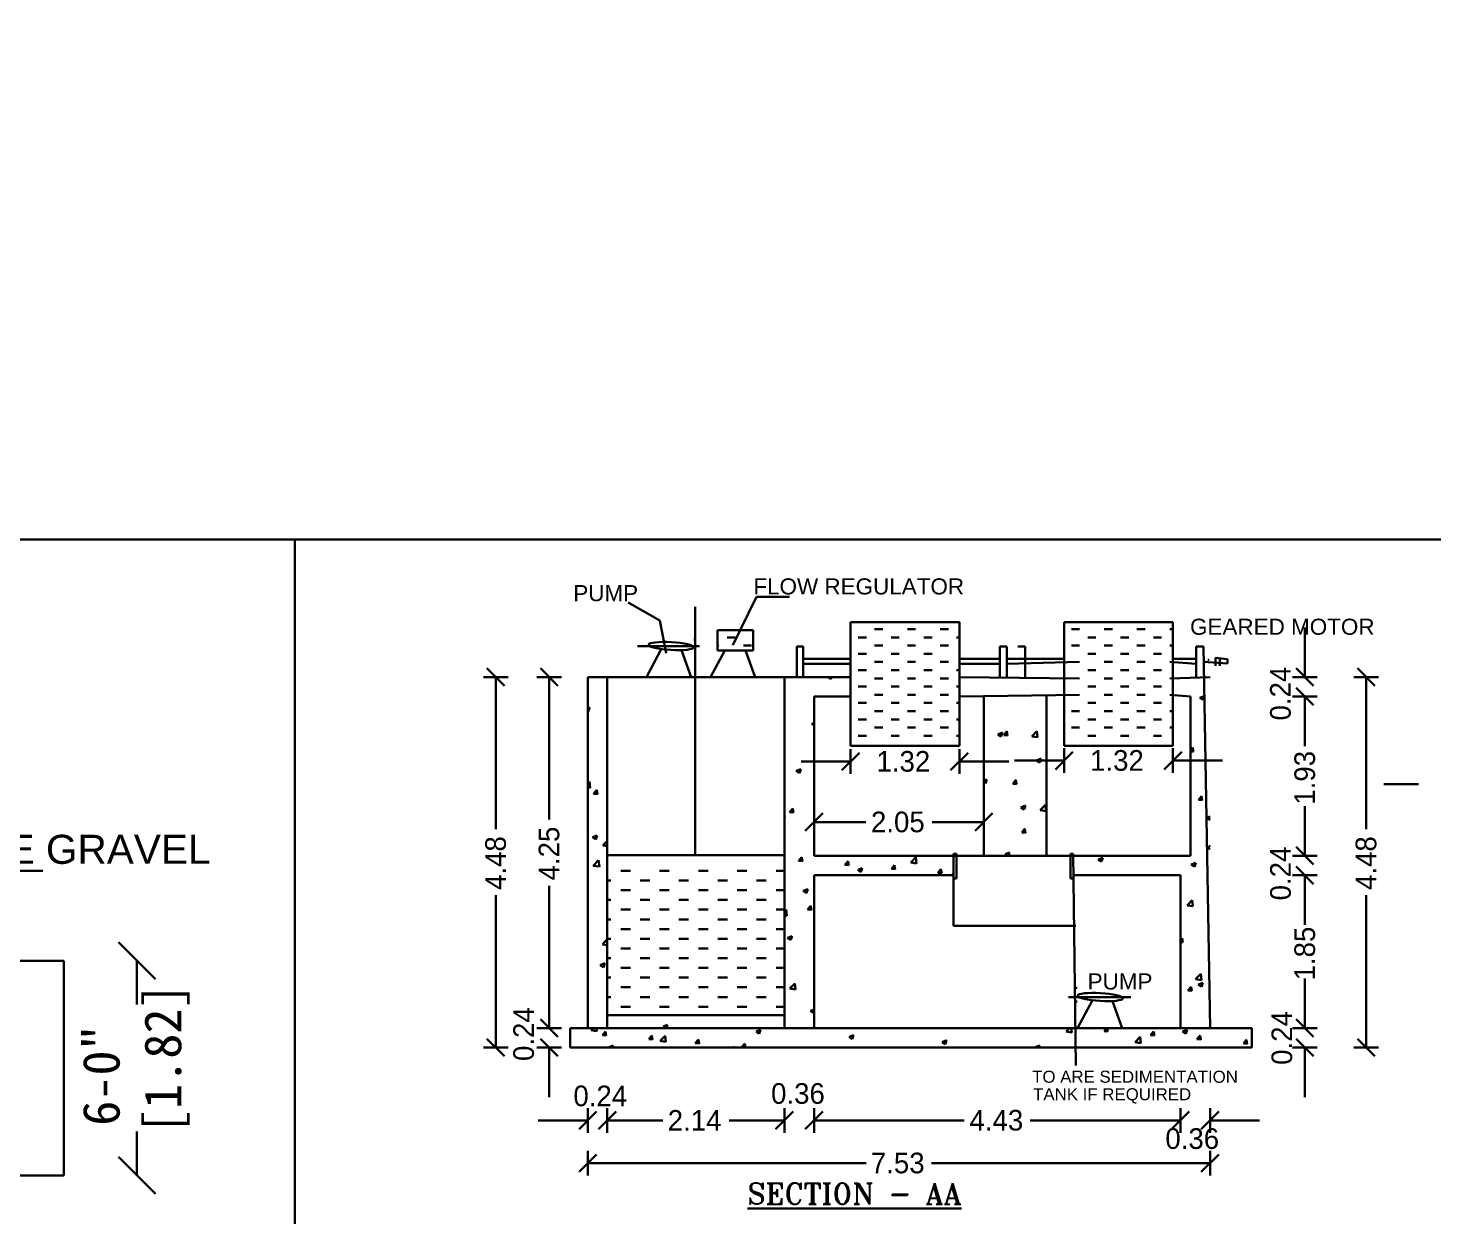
# Model space of a CAD drawing. Header units: metres. Extents: x 515 to 706, y -4 to 163.
# Drawn here: x 603.45 to 611.96, y 83.65 to 90.84 of the extents above; entities that cross this region are included whole.
import ezdxf

# ---------------------------------------------------------------- set-up
doc = ezdxf.new("R2010")
doc.units = ezdxf.units.M
doc.header["$MEASUREMENT"] = 0
doc.styles.add('ld', font='arial.ttf')
doc.styles.add('ROMANT', font='romant__.ttf')
doc.styles.add('style1', font='swisse.ttf', dxfattribs={"height": 1})
doc.styles.add('STYLE2', font='@NSimSun.ttf', dxfattribs={"height": 0.23})
doc.styles.add('STYLE3', font='GOTHIC.TTF')

msp = doc.modelspace()

# ---------------------------------------------------------------- linework, layer by layer
at = {"lineweight": 30}
for p, q in [((607.08686, 87.36718), (607.2781, 87.25794)), ((607.49101, 85.83794), (607.49101, 87.34165)), ((607.72007, 87.10849), (607.8631, 87.40039)), ((607.8631, 87.40039), (608.06335, 87.40039)), ((607.2781, 87.25794), (607.31501, 87.06112)), ((607.84243, 87.19985), (607.62688, 87.19929)), ((607.62688, 87.19929), (607.6272, 87.07651)), ((607.84243, 87.07651), (607.84243, 87.19985)), ((608.43247, 87.24826), (609.09074, 87.24826)), ((608.43247, 86.49856), (608.43247, 87.24826)), ((608.57778, 87.20555), (608.62741, 87.20555)), ((608.77631, 87.20555), (608.82594, 87.20555)), ((608.97483, 87.20555), (609.02447, 87.20555)), ((609.09074, 87.24826), (609.09074, 86.49856)), ((609.7255, 87.24826), (610.38377, 87.24826)), ((609.7255, 86.49856), (609.7255, 87.24826)), ((609.76894, 87.20555), (609.81857, 87.20555)), ((609.96746, 87.20555), (610.0171, 87.20555)), ((610.16599, 87.20555), (610.21562, 87.20555)), ((610.36452, 87.20555), (610.38377, 87.20555)), ((610.38377, 87.24826), (610.38377, 86.49856)), ((611.18225, 87.21583), (611.18225, 86.91579)), ((607.14238, 87.10339), (607.51854, 87.10339)), ((607.19724, 86.91579), (607.28622, 87.0837)), ((607.48327, 87.14257), (607.49111, 87.14257)), ((607.62712, 87.10628), (607.63478, 87.10628)), ((607.68441, 87.15592), (607.73404, 87.15592)), ((607.78368, 87.10628), (607.83331, 87.10628)), ((608.10651, 86.91579), (608.10651, 87.10011)), ((608.10651, 87.10011), (608.14592, 87.10011)), ((608.14592, 87.10011), (608.14592, 86.91579)), ((608.47852, 87.15592), (608.52815, 87.15592)), ((608.57778, 87.10628), (608.62741, 87.10628)), ((608.67704, 87.15592), (608.72668, 87.15592)), ((608.77631, 87.10628), (608.82594, 87.10628)), ((608.87557, 87.15592), (608.9252, 87.15592)), ((608.97483, 87.10628), (609.02447, 87.10628)), ((609.0741, 87.15592), (609.09074, 87.15592)), ((609.37868, 87.10011), (609.33507, 87.10011)), ((609.33507, 87.10011), (609.33507, 86.91579)), ((609.37868, 86.91579), (609.37868, 87.10011)), ((609.48922, 87.10011), (609.44561, 87.10011)), ((609.48922, 86.91579), (609.48922, 87.10011)), ((609.76894, 87.10628), (609.81857, 87.10628)), ((609.8682, 87.15592), (609.91783, 87.15592)), ((609.96746, 87.10628), (610.0171, 87.10628)), ((610.06673, 87.15592), (610.11636, 87.15592)), ((610.16599, 87.10628), (610.21562, 87.10628)), ((610.26525, 87.15592), (610.31489, 87.15592)), ((610.36452, 87.10628), (610.38377, 87.10628)), ((610.56817, 87.10011), (610.52456, 87.10011)), ((610.52456, 87.10011), (610.52456, 86.91579)), ((610.60824, 84.79107), (610.56817, 87.10011)), ((607.46631, 86.91579), (607.40799, 87.07916)), ((607.58515, 86.91579), (607.67031, 87.07651)), ((607.84243, 87.07651), (607.6272, 87.07651)), ((607.85422, 86.91579), (607.79685, 87.07651)), ((608.14592, 87.02649), (608.43247, 87.02649)), ((608.47852, 87.05665), (608.52815, 87.05665)), ((608.57778, 87.00702), (608.62741, 87.00702)), ((608.67704, 87.05665), (608.72668, 87.05665)), ((608.77631, 87.00702), (608.82594, 87.00702)), ((608.87557, 87.05665), (608.9252, 87.05665)), ((608.97483, 87.00702), (609.02447, 87.00702)), ((609.09074, 87.02649), (609.33507, 87.02649)), ((609.37868, 87.02649), (609.7255, 87.02649)), ((609.37868, 86.99511), (609.81857, 87.00702)), ((609.8682, 87.05665), (609.91783, 87.05665)), ((609.96746, 87.00702), (610.0171, 87.00702)), ((610.06673, 87.05665), (610.11636, 87.05665)), ((610.16599, 87.00702), (610.21562, 87.00702)), ((610.26525, 87.05665), (610.31489, 87.05665)), ((610.36452, 87.00702), (610.52456, 86.99511)), ((610.38377, 87.02649), (610.52456, 87.02649)), ((610.56817, 87.00795), (610.71402, 86.99679)), ((610.59436, 87.02024), (610.60196, 87.02024)), ((610.64213, 87.03222), (610.71402, 87.02366)), ((610.64213, 86.98369), (610.64213, 87.03222)), ((610.66828, 87.03222), (610.66828, 86.98369)), ((610.71402, 86.99679), (610.71402, 87.02366)), ((606.35926, 86.91579), (606.20924, 86.91579)), ((606.33729, 86.86275), (606.23121, 86.96883)), ((606.28425, 85.99383), (606.28425, 86.91579)), ((606.68235, 86.91579), (606.53233, 86.91579)), ((606.66038, 86.86275), (606.5543, 86.96883)), ((606.60734, 86.91579), (606.60734, 86.05413)), ((606.84148, 86.91579), (606.84148, 84.79107)), ((608.43247, 86.91579), (606.84148, 86.91579)), ((606.95952, 86.91579), (606.95952, 84.79107)), ((608.03174, 86.91579), (608.03174, 84.79107)), ((608.14592, 86.99511), (608.43247, 86.99511)), ((608.29363, 86.91571), (608.29385, 86.91579)), ((608.29363, 86.91571), (608.31312, 86.90256)), ((608.31312, 86.90244), (608.31761, 86.91579)), ((608.47852, 86.95739), (608.52815, 86.95739)), ((608.67704, 86.95739), (608.72668, 86.95739)), ((608.87557, 86.95739), (608.9252, 86.95739)), ((609.0741, 86.95739), (609.09074, 86.95739)), ((609.09074, 86.99511), (609.33507, 86.99511)), ((609.81857, 86.90776), (609.09074, 86.91579)), ((609.8682, 86.95739), (609.91783, 86.95739)), ((610.06673, 86.95739), (610.11636, 86.95739)), ((610.26525, 86.95739), (610.31489, 86.95739)), ((610.36452, 86.90776), (610.60824, 86.91579)), ((611.10724, 86.91579), (611.25726, 86.91579)), ((611.12921, 86.96883), (611.23529, 86.86275)), ((611.62833, 86.91579), (611.47831, 86.91579)), ((611.60636, 86.86275), (611.50028, 86.96883)), ((611.55332, 85.99383), (611.55332, 86.91579)), ((608.47852, 86.85813), (608.52815, 86.85813)), ((608.57778, 86.90776), (608.62741, 86.90776)), ((608.67704, 86.85813), (608.72668, 86.85813)), ((608.77631, 86.90776), (608.82594, 86.90776)), ((608.87557, 86.85813), (608.9252, 86.85813)), ((608.97483, 86.90776), (609.02447, 86.90776)), ((609.0741, 86.85813), (609.09074, 86.85813)), ((609.8682, 86.85813), (609.91783, 86.85813)), ((609.96746, 86.90776), (610.0171, 86.90776)), ((610.06673, 86.85813), (610.11636, 86.85813)), ((610.16599, 86.90776), (610.21562, 86.90776)), ((610.26525, 86.85813), (610.31489, 86.85813)), ((611.23529, 86.74472), (611.12921, 86.8508)), ((611.23529, 86.74472), (611.12921, 86.8508)), ((608.43247, 86.79776), (608.21136, 86.79776)), ((608.21136, 86.79776), (608.21136, 85.83429)), ((608.47852, 86.75886), (608.52815, 86.75886)), ((608.57778, 86.8085), (608.62741, 86.8085)), ((608.67704, 86.75886), (608.72668, 86.75886)), ((608.77631, 86.8085), (608.82594, 86.8085)), ((608.87557, 86.75886), (608.9252, 86.75886)), ((608.97483, 86.8085), (609.02447, 86.8085)), ((609.0741, 86.75886), (609.09074, 86.75886)), ((609.81857, 86.8085), (609.09074, 86.79776)), ((609.23898, 85.83429), (609.23898, 86.79776)), ((609.61747, 86.79776), (609.61747, 85.83429)), ((609.8682, 86.75886), (609.91783, 86.75886)), ((609.96746, 86.8085), (610.0171, 86.8085)), ((610.06673, 86.75886), (610.11636, 86.75886)), ((610.16599, 86.8085), (610.21562, 86.8085)), ((610.26525, 86.75886), (610.31489, 86.75886)), ((610.36452, 86.8085), (610.49021, 86.79776)), ((610.49021, 85.83429), (610.49021, 86.79776)), ((610.54606, 86.79019), (610.5735, 86.80072)), ((610.54606, 86.79019), (610.56555, 86.77704)), ((610.56555, 86.77691), (610.5735, 86.80059)), ((611.25726, 86.79776), (611.10724, 86.79776)), ((611.18225, 86.79776), (611.18225, 86.49772)), ((606.84148, 86.72754), (606.85283, 86.73189)), ((606.84148, 86.70857), (606.84435, 86.70664)), ((606.84436, 86.70652), (606.85283, 86.73178)), ((608.47852, 86.6596), (608.52815, 86.6596)), ((608.57778, 86.70923), (608.62741, 86.70923)), ((608.67704, 86.6596), (608.72668, 86.6596)), ((608.77631, 86.70923), (608.82594, 86.70923)), ((608.87557, 86.6596), (608.9252, 86.6596)), ((608.97483, 86.70923), (609.02447, 86.70923)), ((609.0741, 86.6596), (609.09074, 86.6596)), ((609.76894, 86.70923), (609.81857, 86.70923)), ((609.8682, 86.6596), (609.91783, 86.6596)), ((609.96746, 86.70923), (610.0171, 86.70923)), ((610.06673, 86.6596), (610.11636, 86.6596)), ((610.16599, 86.70923), (610.21562, 86.70923)), ((610.26525, 86.6596), (610.31489, 86.6596)), ((610.36452, 86.70923), (610.38377, 86.70923)), ((608.19829, 86.63157), (608.21136, 86.63659)), ((608.19829, 86.63157), (608.21136, 86.62276)), ((608.57778, 86.60997), (608.62741, 86.60997)), ((608.77631, 86.60997), (608.82594, 86.60997)), ((608.97483, 86.60997), (609.02447, 86.60997)), ((609.32451, 86.56881), (609.35194, 86.57934)), ((609.344, 86.55554), (609.35195, 86.57922)), ((609.35953, 86.56483), (609.37842, 86.58734)), ((609.38295, 86.56265), (609.37842, 86.58721)), ((609.5289, 86.55628), (609.55942, 86.58808)), ((609.56375, 86.55077), (609.55942, 86.58798)), ((609.76894, 86.60997), (609.81857, 86.60997)), ((609.96746, 86.60997), (610.0171, 86.60997)), ((610.16599, 86.60997), (610.21562, 86.60997)), ((610.36452, 86.60997), (610.38377, 86.60997)), ((606.84237, 86.5215), (606.84148, 86.52633)), ((606.84148, 86.52169), (606.84237, 86.52162)), ((609.09074, 86.49856), (608.43247, 86.49856)), ((608.47852, 86.56034), (608.52815, 86.56034)), ((608.67704, 86.56034), (608.72668, 86.56034)), ((608.87557, 86.56034), (608.9252, 86.56034)), ((609.0741, 86.56034), (609.09074, 86.56034)), ((609.32451, 86.56881), (609.344, 86.55567)), ((609.35953, 86.56483), (609.38295, 86.56278)), ((609.5289, 86.55628), (609.56375, 86.55087)), ((610.38377, 86.49856), (609.7255, 86.49856)), ((609.8682, 86.56034), (609.91783, 86.56034)), ((610.06673, 86.56034), (610.11636, 86.56034)), ((610.26525, 86.56034), (610.31489, 86.56034)), ((610.49021, 86.47423), (610.50259, 86.48899)), ((610.50712, 86.4643), (610.50259, 86.48886)), ((608.43247, 86.40421), (608.13243, 86.40421)), ((608.37943, 86.35117), (608.48551, 86.45725)), ((608.43247, 86.3292), (608.43247, 86.47922)), ((609.14378, 86.45725), (609.0377, 86.35117)), ((609.09074, 86.47922), (609.09074, 86.3292)), ((609.39078, 86.40421), (609.09074, 86.40421)), ((609.7255, 86.40993), (609.42546, 86.40993)), ((609.55839, 86.41106), (609.58583, 86.42159)), ((609.55839, 86.41106), (609.57788, 86.39791)), ((609.57789, 86.39778), (609.58583, 86.42146)), ((609.67246, 86.35689), (609.77854, 86.46297)), ((609.7255, 86.33492), (609.7255, 86.48494)), ((610.43681, 86.46297), (610.33073, 86.35689)), ((610.38377, 86.48494), (610.38377, 86.33492)), ((610.68381, 86.40993), (610.38377, 86.40993)), ((610.49021, 86.4659), (610.50712, 86.46442)), ((608.03211, 86.39086), (608.03174, 86.39286)), ((608.03174, 86.39102), (608.0321, 86.39099)), ((608.10295, 86.34744), (608.13039, 86.35797)), ((608.10295, 86.34744), (608.12245, 86.33429)), ((608.12245, 86.33417), (608.13039, 86.35785)), ((606.84148, 86.27319), (606.85168, 86.28382)), ((606.84148, 86.24643), (606.8563, 86.24413)), ((606.85631, 86.24403), (606.85169, 86.28373)), ((606.87538, 86.20942), (606.89553, 86.23344)), ((606.90036, 86.20712), (606.89553, 86.23332)), ((609.23898, 86.28844), (609.25661, 86.29521)), ((609.23898, 86.27806), (609.24866, 86.27153)), ((609.24866, 86.27141), (609.25661, 86.29508)), ((609.4139, 86.2701), (609.43279, 86.29261)), ((609.4139, 86.2701), (609.43732, 86.26805)), ((609.43732, 86.26792), (609.43279, 86.29248)), ((611.65965, 86.26701), (611.8696, 86.26701)), ((606.87538, 86.20942), (606.90036, 86.20724)), ((610.53807, 86.17174), (610.55696, 86.19426)), ((610.53807, 86.17174), (610.56149, 86.16969)), ((610.56149, 86.16957), (610.55696, 86.19413)), ((608.03174, 86.07257), (608.03505, 86.07384)), ((608.03174, 86.06382), (608.03506, 86.07371)), ((608.06305, 86.09831), (608.08194, 86.12082)), ((608.06305, 86.09831), (608.08647, 86.09626)), ((608.08647, 86.09613), (608.08194, 86.12069)), ((608.2644, 86.09067), (608.15832, 85.98459)), ((609.18594, 85.98459), (609.29202, 86.09067)), ((609.46306, 86.12692), (609.49049, 86.13745)), ((609.46306, 86.12692), (609.48255, 86.11378)), ((609.48255, 86.11365), (609.49049, 86.13733)), ((609.58085, 86.10973), (609.61137, 86.14154)), ((609.58085, 86.10973), (609.6157, 86.10433)), ((609.6157, 86.10422), (609.61137, 86.14144)), ((610.58927, 86.06416), (610.60824, 86.07144)), ((610.58927, 86.06416), (610.60824, 86.05137)), ((611.18225, 86.13432), (611.18225, 85.83429)), ((608.52503, 86.03763), (608.21136, 86.03763)), ((608.92532, 86.03763), (609.23898, 86.03763)), ((609.46826, 85.97537), (609.48715, 85.99788)), ((609.49169, 85.97319), (609.48716, 85.99775)), ((606.86965, 85.94623), (606.89892, 85.95747)), ((606.86965, 85.94623), (606.89044, 85.93221)), ((606.89045, 85.93209), (606.89892, 85.95735)), ((606.93337, 85.89505), (606.95352, 85.91906)), ((606.93337, 85.89505), (606.95835, 85.89286)), ((606.95836, 85.89274), (606.95352, 85.91894)), ((609.46826, 85.97537), (609.49168, 85.97332)), ((610.59243, 85.87701), (610.60824, 85.89585)), ((606.87454, 85.77358), (606.90709, 85.80751)), ((606.91172, 85.76772), (606.9071, 85.80742)), ((608.03174, 85.83794), (606.95952, 85.83794)), ((608.11742, 85.80358), (608.13631, 85.82609)), ((608.14084, 85.8014), (608.13631, 85.82596)), ((610.49021, 85.83429), (608.21136, 85.83429)), ((608.79645, 85.7929), (608.82697, 85.82471)), ((608.8313, 85.78739), (608.82697, 85.8246)), ((609.05581, 85.8446), (609.07245, 85.8446)), ((609.05621, 85.40928), (609.05581, 85.8446)), ((609.07245, 85.8446), (609.07245, 85.6957)), ((609.36772, 85.84279), (609.39515, 85.85332)), ((609.36772, 85.84279), (609.38032, 85.83429)), ((609.38881, 85.83429), (609.39516, 85.85319)), ((609.76371, 85.8446), (609.78036, 85.8446)), ((609.76371, 85.6957), (609.76371, 85.8446)), ((609.78036, 85.8446), (609.79506, 84.56332)), ((609.93082, 85.81141), (609.95826, 85.82194)), ((609.93082, 85.81141), (609.95032, 85.79826)), ((609.95032, 85.79813), (609.95826, 85.82181)), ((610.59243, 85.87701), (610.60824, 85.87563)), ((611.10724, 85.83429), (611.25726, 85.83429)), ((611.12921, 85.88733), (611.23529, 85.78125)), ((602.42504, 85.74338), (603.54204, 85.74338)), ((606.87454, 85.77358), (606.91171, 85.76782)), ((607.04051, 85.74272), (607.09928, 85.74272)), ((607.27561, 85.74272), (607.33438, 85.74272)), ((607.5107, 85.74272), (607.56948, 85.74272)), ((607.7458, 85.74272), (607.80457, 85.74272)), ((607.9809, 85.74272), (608.03174, 85.74272)), ((608.11742, 85.80358), (608.14084, 85.80153)), ((608.39846, 85.77899), (608.41735, 85.8015)), ((608.39846, 85.77899), (608.42188, 85.77694)), ((608.42188, 85.77681), (608.41735, 85.80137)), ((608.47539, 85.74779), (608.50282, 85.75832)), ((608.47539, 85.74779), (608.49488, 85.73465)), ((608.49488, 85.73452), (608.50282, 85.7582)), ((608.6795, 85.7544), (608.69839, 85.77691)), ((608.6795, 85.7544), (608.70292, 85.75235)), ((608.70292, 85.75222), (608.69839, 85.77678)), ((608.79645, 85.7929), (608.8313, 85.7875)), ((608.96054, 85.72981), (608.97943, 85.75232)), ((608.96054, 85.72981), (608.98396, 85.72776)), ((608.98397, 85.72763), (608.97944, 85.7522)), ((609.03849, 85.71641), (609.05621, 85.72321)), ((610.49393, 85.78003), (610.52137, 85.79056)), ((610.49393, 85.78003), (610.51342, 85.76688)), ((610.51343, 85.76675), (610.52137, 85.79043)), ((611.23529, 85.66271), (611.12921, 85.76879)), ((606.60734, 85.65273), (606.60734, 84.79107)), ((606.95952, 85.68395), (606.98174, 85.68395)), ((607.15806, 85.68395), (607.21683, 85.68395)), ((607.39315, 85.68395), (607.45193, 85.68395)), ((607.62825, 85.68395), (607.68703, 85.68395)), ((607.86335, 85.68395), (607.92212, 85.68395)), ((608.21136, 85.71575), (608.21136, 84.79107)), ((609.05621, 85.71575), (608.21136, 85.71575)), ((609.03849, 85.71641), (609.03948, 85.71575)), ((609.07245, 85.6957), (609.05581, 85.6957)), ((609.78036, 85.6957), (609.76371, 85.6957)), ((610.42861, 85.71575), (609.78036, 85.71575)), ((610.42861, 84.79107), (610.42861, 85.71575)), ((611.25726, 85.71575), (611.10724, 85.71575)), ((611.18225, 85.71575), (611.18225, 85.41571)), ((606.28425, 85.59499), (606.28425, 84.67303)), ((606.95952, 85.5664), (606.98174, 85.5664)), ((607.04051, 85.62517), (607.09928, 85.62517)), ((607.15806, 85.5664), (607.21683, 85.5664)), ((607.27561, 85.62517), (607.33438, 85.62517)), ((607.39315, 85.5664), (607.45193, 85.5664)), ((607.5107, 85.62517), (607.56948, 85.62517)), ((607.62825, 85.5664), (607.68703, 85.5664)), ((607.7458, 85.62517), (607.80457, 85.62517)), ((607.86335, 85.5664), (607.92212, 85.5664)), ((607.9809, 85.62517), (608.03174, 85.62517)), ((608.14616, 85.62142), (608.1736, 85.63195)), ((608.14616, 85.62142), (608.16565, 85.60827)), ((608.16566, 85.60814), (608.1736, 85.63182)), ((610.46915, 85.53348), (610.49967, 85.56529)), ((610.504, 85.52797), (610.49967, 85.56518)), ((611.55332, 85.59499), (611.55332, 84.67303)), ((607.04051, 85.50763), (607.09928, 85.50763)), ((607.27561, 85.50763), (607.33438, 85.50763)), ((607.5107, 85.50763), (607.56948, 85.50763)), ((607.7458, 85.50763), (607.80457, 85.50763)), ((607.9809, 85.50763), (608.03174, 85.50763)), ((608.03174, 85.49659), (608.04256, 85.50788)), ((608.03174, 85.47302), (608.04689, 85.47067)), ((608.0469, 85.47056), (608.04257, 85.50777)), ((608.17178, 85.50885), (608.19067, 85.53136)), ((608.17178, 85.50885), (608.1952, 85.5068)), ((608.19521, 85.50667), (608.19068, 85.53123)), ((610.46915, 85.53348), (610.504, 85.52808)), ((606.95952, 85.44885), (606.98174, 85.44885)), ((607.04051, 85.39008), (607.09928, 85.39008)), ((607.15806, 85.44885), (607.21683, 85.44885)), ((607.27561, 85.39008), (607.33438, 85.39008)), ((607.39315, 85.44885), (607.45193, 85.44885)), ((607.5107, 85.39008), (607.56948, 85.39008)), ((607.62825, 85.44885), (607.68703, 85.44885)), ((607.7458, 85.39008), (607.80457, 85.39008)), ((607.86335, 85.44885), (607.92212, 85.44885)), ((607.9809, 85.39008), (608.03174, 85.39008)), ((609.05621, 85.40928), (609.79506, 85.40928)), ((604.22398, 85.08683), (604.00042, 85.31038)), ((606.92995, 85.29727), (606.95952, 85.32808)), ((606.92995, 85.29727), (606.95952, 85.29269)), ((606.95952, 85.3313), (606.98174, 85.3313)), ((607.15806, 85.3313), (607.21683, 85.3313)), ((607.39315, 85.3313), (607.45193, 85.3313)), ((607.62825, 85.3313), (607.68703, 85.3313)), ((607.86335, 85.3313), (607.92212, 85.3313)), ((608.05083, 85.33728), (608.07826, 85.34781)), ((608.05083, 85.33728), (608.07032, 85.32413)), ((608.07032, 85.32401), (608.07826, 85.34769)), ((610.42861, 85.32226), (610.43901, 85.33465)), ((610.42861, 85.3114), (610.44354, 85.31009)), ((610.44355, 85.30996), (610.43902, 85.33452)), ((606.95952, 85.21376), (606.98174, 85.21376)), ((607.04051, 85.27253), (607.09928, 85.27253)), ((607.15806, 85.21376), (607.21683, 85.21376)), ((607.27561, 85.27253), (607.33438, 85.27253)), ((607.39315, 85.21376), (607.45193, 85.21376)), ((607.5107, 85.27253), (607.56948, 85.27253)), ((607.62825, 85.21376), (607.68703, 85.21376)), ((607.7458, 85.27253), (607.80457, 85.27253)), ((607.86335, 85.21376), (607.92212, 85.21376)), ((607.9809, 85.27253), (608.03174, 85.27253)), ((603.66899, 85.19861), (601.07001, 85.19861)), ((603.66899, 83.89911), (603.66899, 85.19861)), ((604.1122, 85.19861), (604.1122, 84.93412)), ((606.91574, 85.1718), (606.94501, 85.18304)), ((606.91574, 85.1718), (606.93653, 85.15778)), ((606.93654, 85.15767), (606.94501, 85.18292)), ((607.04051, 85.15498), (607.09928, 85.15498)), ((607.27561, 85.15498), (607.33438, 85.15498)), ((607.5107, 85.15498), (607.56948, 85.15498)), ((607.7458, 85.15498), (607.80457, 85.15498)), ((607.9809, 85.15498), (608.03174, 85.15498)), ((606.95952, 85.09621), (606.98174, 85.09621)), ((607.15806, 85.09621), (607.21683, 85.09621)), ((607.39315, 85.09621), (607.45193, 85.09621)), ((607.62825, 85.09621), (607.68703, 85.09621)), ((607.86335, 85.09621), (607.92212, 85.09621)), ((608.06399, 85.02953), (608.09451, 85.06134)), ((608.09884, 85.02402), (608.09451, 85.06123)), ((610.5211, 85.08694), (610.55161, 85.11875)), ((610.5211, 85.08694), (610.55594, 85.08154)), ((610.53714, 85.054), (610.56458, 85.06453)), ((610.53714, 85.054), (610.55663, 85.04085)), ((610.55594, 85.08143), (610.55162, 85.11864)), ((610.55663, 85.04073), (610.56458, 85.0644)), ((611.18225, 85.09111), (611.18225, 84.79107)), ((606.95952, 84.97866), (606.98174, 84.97866)), ((607.04051, 85.03743), (607.09928, 85.03743)), ((607.15806, 84.97866), (607.21683, 84.97866)), ((607.27561, 85.03743), (607.33438, 85.03743)), ((607.39315, 84.97866), (607.45193, 84.97866)), ((607.5107, 85.03743), (607.56948, 85.03743)), ((607.62825, 84.97866), (607.68703, 84.97866)), ((607.7458, 85.03743), (607.80457, 85.03743)), ((607.86335, 84.97866), (607.92212, 84.97866)), ((607.9809, 85.03743), (608.03174, 85.03743)), ((608.06399, 85.02953), (608.09884, 85.02412)), ((609.75196, 84.97866), (610.12811, 84.97866)), ((609.79506, 85.03351), (609.8029, 85.03351)), ((609.80682, 84.79107), (609.89579, 84.95898)), ((610.47449, 85.01741), (610.49338, 85.03992)), ((610.47449, 85.01741), (610.49791, 85.01536)), ((610.49791, 85.01523), (610.49338, 85.03979)), ((606.84148, 84.87926), (606.84331, 84.87996)), ((606.84148, 84.87438), (606.84332, 84.87985)), ((607.04051, 84.91988), (607.09928, 84.91988)), ((607.27561, 84.91988), (607.33438, 84.91988)), ((607.5107, 84.91988), (607.56948, 84.91988)), ((607.7458, 84.91988), (607.80457, 84.91988)), ((607.9809, 84.91988), (608.03174, 84.91988)), ((608.18937, 84.89539), (608.21136, 84.90383)), ((608.18937, 84.89539), (608.20886, 84.88224)), ((608.20887, 84.88212), (608.21136, 84.88956)), ((609.8029, 84.95123), (609.79506, 84.95123)), ((610.07589, 84.79107), (610.01756, 84.95444)), ((606.53233, 84.79107), (606.68235, 84.79107)), ((606.5543, 84.84411), (606.66038, 84.73803)), ((610.86211, 84.79107), (606.73414, 84.79107)), ((606.73414, 84.79107), (606.73414, 84.67303)), ((606.86142, 84.77755), (606.87438, 84.79107)), ((606.89627, 84.77204), (606.89405, 84.79107)), ((608.03174, 84.86895), (606.95952, 84.86895)), ((607.29704, 84.80039), (607.32448, 84.81092)), ((607.29704, 84.80039), (607.31087, 84.79107)), ((607.31087, 84.79107), (607.31653, 84.78725)), ((607.31654, 84.78712), (607.31786, 84.79107)), ((607.31786, 84.79107), (607.32448, 84.8108)), ((609.73669, 84.77011), (609.7568, 84.79107)), ((609.77154, 84.7646), (609.76846, 84.79107)), ((609.89379, 84.79107), (609.89819, 84.7881)), ((609.89819, 84.78797), (609.89923, 84.79107)), ((609.96677, 84.77186), (609.98289, 84.79107)), ((609.99019, 84.76968), (609.98625, 84.79107)), ((610.86211, 84.67303), (610.86211, 84.79107)), ((611.10724, 84.79107), (611.25726, 84.79107)), ((611.12921, 84.84411), (611.23529, 84.73803)), ((606.23121, 84.72607), (606.33729, 84.61999)), ((606.66038, 84.61999), (606.5543, 84.72607)), ((606.86142, 84.77755), (606.89627, 84.77215)), ((606.92967, 84.7476), (606.94856, 84.77011)), ((606.92967, 84.7476), (606.95309, 84.74555)), ((606.95309, 84.74542), (606.94856, 84.76998)), ((607.21071, 84.72301), (607.2296, 84.74552)), ((607.21071, 84.72301), (607.23413, 84.72096)), ((607.23413, 84.72083), (607.2296, 84.74539)), ((607.27959, 84.7127), (607.31011, 84.7445)), ((607.27959, 84.7127), (607.31444, 84.70729)), ((607.31444, 84.70719), (607.31011, 84.7444)), ((607.49175, 84.69842), (607.51064, 84.72093)), ((607.51518, 84.69624), (607.51065, 84.72081)), ((607.86015, 84.76901), (607.88759, 84.77954)), ((607.86015, 84.76901), (607.87964, 84.75587)), ((607.87964, 84.75574), (607.88759, 84.77942)), ((608.42326, 84.73763), (608.45069, 84.74816)), ((608.42326, 84.73763), (608.44275, 84.72449)), ((608.44275, 84.72436), (608.4507, 84.74804)), ((608.98637, 84.70625), (609.0138, 84.71678)), ((608.98637, 84.70625), (609.00586, 84.6931)), ((609.00586, 84.69298), (609.0138, 84.71666)), ((609.73669, 84.77011), (609.77154, 84.7647)), ((609.96677, 84.77186), (609.99019, 84.76981)), ((610.15487, 84.70525), (610.18539, 84.73706)), ((610.15487, 84.70525), (610.18972, 84.69985)), ((610.18972, 84.69974), (610.18539, 84.73695)), ((610.24781, 84.74727), (610.2667, 84.76978)), ((610.24781, 84.74727), (610.27124, 84.74522)), ((610.27124, 84.74509), (610.26671, 84.76965)), ((610.4418, 84.76987), (610.46924, 84.7804)), ((610.4418, 84.76987), (610.46129, 84.75672)), ((610.4613, 84.75659), (610.46924, 84.78027)), ((610.52886, 84.72268), (610.54775, 84.74519)), ((610.52886, 84.72268), (610.55228, 84.72063)), ((610.55228, 84.7205), (610.54775, 84.74506)), ((610.8099, 84.69809), (610.82879, 84.72061)), ((610.83332, 84.69592), (610.82879, 84.72048)), ((611.23529, 84.61999), (611.12921, 84.72607)), ((611.50028, 84.72607), (611.60636, 84.61999)), ((606.20924, 84.67303), (606.35926, 84.67303)), ((606.68235, 84.67303), (606.53233, 84.67303)), ((606.60734, 84.67303), (606.60734, 84.37299)), ((606.73414, 84.67303), (610.86211, 84.67303)), ((606.96782, 84.67402), (606.99526, 84.68455)), ((606.96782, 84.67402), (606.96928, 84.67303)), ((606.99144, 84.67303), (606.99526, 84.68442)), ((607.49175, 84.69842), (607.51518, 84.69637)), ((607.72194, 84.67303), (607.72829, 84.67965)), ((607.72904, 84.67303), (607.72829, 84.67954)), ((607.7728, 84.67383), (607.79169, 84.69634)), ((607.7728, 84.67383), (607.78194, 84.67303)), ((607.79597, 84.67303), (607.79169, 84.69622)), ((609.54947, 84.67487), (609.57691, 84.6854)), ((609.54947, 84.67487), (609.5522, 84.67303)), ((609.5728, 84.67303), (609.57691, 84.68527)), ((610.8099, 84.69809), (610.83332, 84.69604)), ((611.25726, 84.67303), (611.10724, 84.67303)), ((611.18225, 84.67303), (611.18225, 84.37299)), ((611.47831, 84.67303), (611.62833, 84.67303)), ((606.78844, 84.17877), (606.89452, 84.28485)), ((606.84148, 84.1568), (606.84148, 84.30682)), ((607.01256, 84.28485), (606.90648, 84.17877)), ((606.95952, 84.30682), (606.95952, 84.1568)), ((607.9787, 84.17877), (608.08478, 84.28485)), ((608.03174, 84.1568), (608.03174, 84.30682)), ((608.2644, 84.28485), (608.15832, 84.17877)), ((608.21136, 84.30682), (608.21136, 84.1568)), ((610.37557, 84.17877), (610.48165, 84.28485)), ((610.42861, 84.1568), (610.42861, 84.30682)), ((610.66128, 84.28485), (610.5552, 84.17877)), ((610.60824, 84.30682), (610.60824, 84.1568)), ((606.84148, 84.23181), (606.54144, 84.23181)), ((607.29484, 84.23181), (606.95952, 84.23181)), ((607.69641, 84.23181), (608.03174, 84.23181)), ((609.1204, 84.23181), (608.21136, 84.23181)), ((609.51958, 84.23181), (610.42861, 84.23181)), ((610.90828, 84.23181), (610.60824, 84.23181)), ((604.1122, 83.89911), (604.1122, 84.1636)), ((606.89452, 84.0261), (606.78844, 83.92002)), ((606.84148, 84.04807), (606.84148, 83.89805)), ((610.5552, 83.92002), (610.66128, 84.0261)), ((610.60824, 83.89805), (610.60824, 84.04807)), ((604.00042, 84.01089), (604.22398, 83.78733)), ((608.52736, 83.97306), (606.84148, 83.97306)), ((610.60824, 83.97306), (608.92236, 83.97306)), ((601.07001, 83.89911), (603.66899, 83.89911))]:
    msp.add_line(p, q, dxfattribs=at)
for points in [[(515.25728, 150.74728), (642.61905, 150.74728), (642.61905, 87.74858), (515.25728, 87.74858)], [(585.2581, 87.74858), (642.61905, 87.74858), (642.61905, 71.94947), (585.2581, 71.94947)], [(596.13163, 80.1118), (605.06891, 80.1118), (605.06891, 87.74858), (596.13163, 87.74858)], [(612.79154, 87.74858), (605.06891, 87.74858), (605.06891, 77.46811), (612.79154, 77.46811)]]:
    msp.add_lwpolyline(points, close=True, dxfattribs=at)
for centre in [(607.34614, 87.10339), (609.94396, 84.97866)]:
    msp.add_ellipse(centre, major_axis=(0.13714, -0.00784), ratio=0.1735102, dxfattribs=at)
for points in [[(607.08669, 87.36688), (607.08509, 87.36819), (607.08703, 87.36747)], [(607.72038, 87.10834), (607.71918, 87.10666), (607.71977, 87.10864)]]:
    msp.add_solid(points, dxfattribs=at)

# ---------------------------------------------------------------- texts
for s, height, style, p in [('FLOW REGULATOR', 0.0972536, 'ld', (607.84376, 87.41583)), ('PUMP', 0.097254, 'ld', (606.75368, 87.37502)), ('GEARED MOTOR', 0.0972536, 'ld', (610.48715, 87.17164)), ('1.32', 0.125017, 'STYLE3', (608.58913, 86.34277)), ('1.32', 0.125017, 'STYLE3', (609.88216, 86.34848)), ('2.05', 0.125017, 'STYLE3', (608.55568, 85.97619)), ('COURSE GRAVEL', 0.1758373, 'style1', (602.44215, 85.78496)), ('PUMP', 0.097254, 'ld', (609.86729, 85.02429)), ('TO ARE SEDIMENTATION ', 0.0729402, 'ld', (609.53142, 84.45968)), ('0.36', 0.125017, 'STYLE3', (607.95104, 84.33217)), ('0.24', 0.125017, 'STYLE3', (606.75431, 84.31757)), ('TANK IF REQUIRED', 0.0729402, 'ld', (609.53729, 84.35358)), ('2.14', 0.125017, 'STYLE3', (607.3255, 84.16931)), ('4.43', 0.125017, 'STYLE3', (609.15216, 84.17037)), ('0.36', 0.125017, 'STYLE3', (610.33779, 84.05917)), ('7.53', 0.125017, 'STYLE3', (608.55495, 83.91161)), ('%%USECTION - AA', 0.1276454, 'ROMANT', (607.80771, 83.72416))]:
    msp.add_text(s, height=height, dxfattribs=dict(at, style=style)).set_placement(p)
for s, height, style, p in [('0.24', 0.125017, 'STYLE3', (611.09655, 86.65291)), ('1.93', 0.125017, 'STYLE3', (611.24365, 86.14291)), ('4.25', 0.125017, 'STYLE3', (606.66878, 85.68449)), ('4.48', 0.125017, 'STYLE3', (606.34565, 85.62676)), ('4.48', 0.125017, 'STYLE3', (611.61472, 85.62676)), ('0.24', 0.125017, 'STYLE3', (611.09712, 85.56368)), ('1.85', 0.125017, 'STYLE3', (611.24365, 85.07919)), ('[1.82]', 0.223557, 'STYLE2', (604.38007, 84.14915)), ('0.24', 0.125017, 'STYLE3', (606.51537, 84.59142)), ('0.24', 0.125017, 'STYLE3', (611.10524, 84.56805)), ('6-0"', 0.223557, 'STYLE2', (604.00748, 84.19923))]:
    msp.add_text(s, height=height, rotation=90, dxfattribs=dict(at, style=style)).set_placement(p)

doc.saveas('drawing.dxf')
